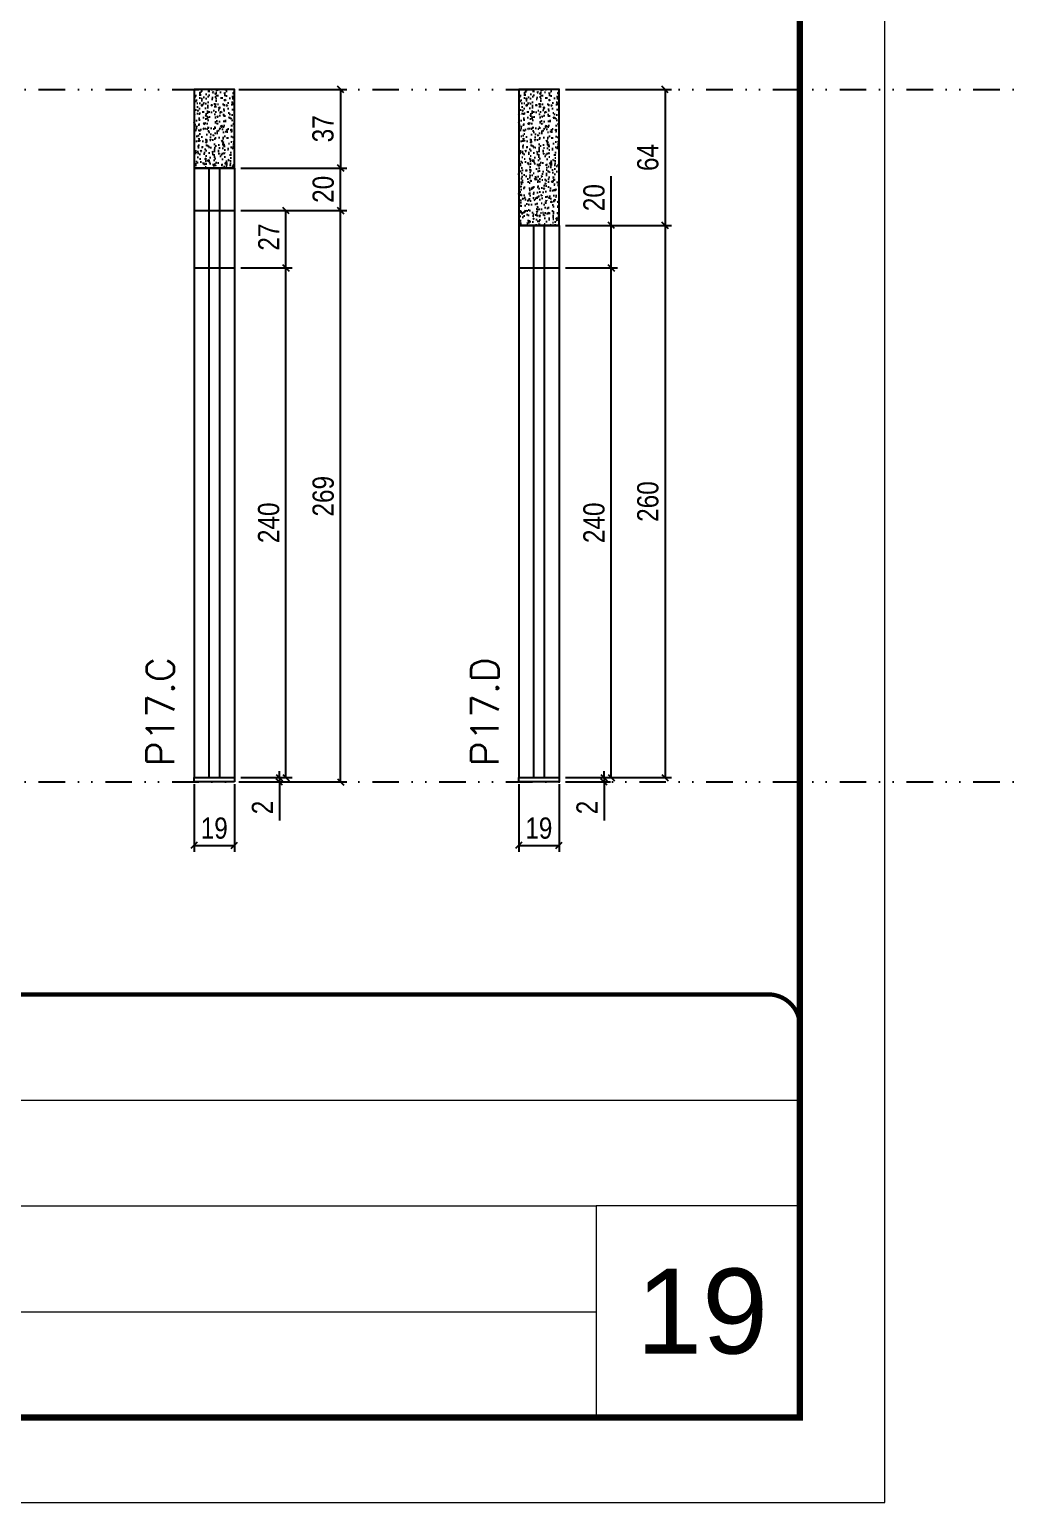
# Model space of a CAD drawing. Header units: millimetres. Extents: x 13777 to 27878, y -21631 to 6985.
# Drawn here: x 18679 to 19142, y 1340 to 2034 of the extents above; entities that cross this region are included whole.
import ezdxf

# ---------------------------------------------------------------- set-up
doc = ezdxf.new("R2010")
doc.units = ezdxf.units.MM
for name, pattern in [('CONTINUO', [0]), ('DASHED', [0.75, 0.5, -0.25]), ('DIVIDE2', [0.625, 0.25, -0.125, 0, -0.125, 0, -0.125])]:
    doc.linetypes.add(name, pattern=pattern)
for name, color, linetype, lineweight in [('CARIMBO', 255, 'Continuous', 9), ('Folhas', 255, 'Continuous', 9), ('SARRAFO DE PRESSAO', 251, 'DASHED', 9), ('Texto Seção', 7, 'Continuous', 15)]:
    doc.layers.add(name, color=color, linetype=linetype, lineweight=lineweight)
for name, color, linetype in [('COTA', 241, 'Continuous'), ('Nível', 160, 'Continuous'), ('Painéis', 200, 'Continuous'), ('SARR_2.2x7', 40, 'Continuous')]:
    doc.layers.add(name, color=color, linetype=linetype)
doc.styles.add('ARIAL', font='arial.ttf')
doc.styles.add('COTA TECNICA', font='techl___.ttf', dxfattribs={"height": 10})
doc.styles.add('COTA TECNICA-50', font='techl___.ttf', dxfattribs={"height": 10})
doc.styles.add('REGUA-120', font='ROMANS.shx', dxfattribs={"height": 15})
doc.dimstyles.new('COTA PAINEL-50', dxfattribs={"dimtxt": 10, "dimasz": 3, "dimexe": 3, "dimexo": 3, "dimgap": 3, "dimtad": 1, "dimdec": 1, "dimzin": 12, "dimdsep": 46, "dimtxsty": 'COTA TECNICA-50', "dimblk1": 'OBLIQUE', "dimblk2": 'OBLIQUE', "dimsah": 1, "dimcen": 0.9, "dimclrd": 4, "dimclre": 4, "dimclrt": 240, "dimadec": 1, "dimazin": 3, "dimtfac": 1, "dimtdec": 1, "dimtmove": 0, "dimatfit": 3, "dimfxl": 1, "dimtolj": 1, "dimtzin": 12, "dimarcsym": 0})
doc.dimstyles.new('PAINEL', dxfattribs={"dimtxt": 10, "dimasz": 3, "dimexe": 3, "dimexo": 3, "dimgap": 3, "dimtad": 1, "dimdec": 1, "dimzin": 12, "dimdsep": 46, "dimtxsty": 'COTA TECNICA', "dimblk1": 'OBLIQUE', "dimblk2": 'OBLIQUE', "dimsah": 1, "dimcen": 0.9, "dimclrd": 4, "dimclre": 4, "dimclrt": 240, "dimadec": 1, "dimazin": 3, "dimtfac": 1, "dimtdec": 1, "dimtmove": 0, "dimatfit": 3, "dimfxl": 1, "dimtolj": 1, "dimtzin": 12, "dimarcsym": 0})

# ---------------------------------------------------------------- blocks, each defined once
blk = doc.blocks.new('9999999999')
at = {"color": 30, "linetype": 'CONTINUO'}
for p, q in [((98564.56, 34379.64), (99583.98, 34379.64)), ((98564.56, 34329.83), (99487.98, 34329.83)), ((99583.98, 34329.83), (99487.98, 34329.83)), ((99487.98, 34329.83), (99487.98, 34230.21)), ((98564.56, 34280.02), (99487.98, 34280.02))]:
    blk.add_line(p, q, dxfattribs=at)
at = {"color": 30, "linetype": 'CONTINUO', "const_width": 2}
blk.add_lwpolyline([(99583.98, 34230.21), (99583.98, 34414.45, 0.414214), (99568.98, 34429.45), (98228.98, 34429.45, 0.414214), (98213.98, 34414.45), (98213.98, 34245.21, 0.414214), (98228.98, 34230.21), (99583.98, 34230.21)], format="xyb", dxfattribs=at)
at = {"layer": 'Folhas'}
blk.add_lwpolyline([(98138.98, 34190.21), (99623.98, 34190.21), (99623.98, 35240.21), (98138.98, 35240.21)], close=True, dxfattribs=at)
at = {"layer": 'Folhas', "color": 30, "const_width": 3}
blk.add_lwpolyline([(98213.98, 34230.21), (99583.98, 34230.21), (99583.98, 35200.21), (98213.98, 35200.21)], close=True, dxfattribs=at)
blk = doc.blocks.new('_Oblique')
at = {"color": 0, "linetype": 'ByBlock', "lineweight": -2}
blk.add_line((-0.5, -0.5), (0.5, 0.5), dxfattribs=at)
blk = doc.blocks.new('*D496')
at = {"layer": 'COTA', "color": 4, "lineweight": -2, "transparency": 16777216}
for p, q in [((18756.55, 1678.71), (18756.55, 1646.82)), ((18775.55, 1678.71), (18775.55, 1646.82)), ((18756.55, 1649.82), (18775.55, 1649.82))]:
    blk.add_line(p, q, dxfattribs=at)
at = {"layer": 'Defpoints', "color": 0, "transparency": 16777216}
for p in [(18756.55, 1681.71), (18775.55, 1681.71), (18775.55, 1649.82)]:
    blk.add_point(p, dxfattribs=at)
at = {"layer": 'COTA', "color": 4, "lineweight": -2, "transparency": 16777216, "xscale": 3, "yscale": 3, "zscale": 3, "rotation": 180}
blk.add_blockref('_Oblique', (18756.55, 1649.82), dxfattribs=at)
at = {"layer": 'COTA', "color": 4, "lineweight": -2, "transparency": 16777216, "xscale": 3, "yscale": 3, "zscale": 3}
blk.add_blockref('_Oblique', (18775.55, 1649.82), dxfattribs=at)
at = {"layer": 'COTA', "color": 240, "transparency": 16777216, "insert": (18766.05, 1657.9), "char_height": 10, "attachment_point": 5, "style": 'COTA TECNICA'}
blk.add_mtext('\\A1;19', dxfattribs=at)
blk = doc.blocks.new('*D497')
at = {"layer": 'COTA', "color": 4, "lineweight": -2, "transparency": 16777216}
for p, q in [((18778.55, 1681.71), (18799.74, 1681.71)), ((18778.55, 1679.71), (18799.74, 1679.71)), ((18796.74, 1681.71), (18796.74, 1684.71)), ((18796.74, 1681.71), (18796.74, 1679.71)), ((18796.74, 1679.71), (18796.74, 1661.6))]:
    blk.add_line(p, q, dxfattribs=at)
at = {"layer": 'Defpoints', "color": 0, "transparency": 16777216}
for p in [(18775.55, 1681.71), (18775.55, 1679.71), (18796.74, 1681.71)]:
    blk.add_point(p, dxfattribs=at)
at = {"layer": 'COTA', "color": 4, "lineweight": -2, "transparency": 16777216, "xscale": 3, "yscale": 3, "zscale": 3}
for p, rotation in [((18796.74, 1681.71), 270), ((18796.74, 1679.71), 90)]:
    blk.add_blockref('_Oblique', p, dxfattribs=dict(at, rotation=rotation))
at = {"layer": 'COTA', "color": 240, "transparency": 16777216, "insert": (18788.74, 1667.65), "char_height": 10, "attachment_point": 5, "rotation": 90, "style": 'COTA TECNICA-50'}
blk.add_mtext('\\A1;2', dxfattribs=at)
blk = doc.blocks.new('*D502')
at = {"layer": 'COTA', "color": 4, "linetype": 'ByBlock', "lineweight": -2, "transparency": 16777216}
for p, q in [((18778.55, 2005.71), (18828.54, 2005.71)), ((18825.54, 2005.71), (18825.54, 1968.69)), ((18778.55, 1968.69), (18828.54, 1968.69))]:
    blk.add_line(p, q, dxfattribs=at)
at = {"layer": 'Defpoints', "color": 0, "linetype": 'ByBlock', "transparency": 16777216}
for p in [(18775.55, 2005.71), (18775.55, 1968.69), (18825.54, 1968.69)]:
    blk.add_point(p, dxfattribs=at)
at = {"layer": 'COTA', "color": 4, "linetype": 'ByBlock', "lineweight": -2, "transparency": 16777216, "xscale": 3, "yscale": 3, "zscale": 3}
for p, rotation in [((18825.54, 2005.71), 90), ((18825.54, 1968.69), 270)]:
    blk.add_blockref('_Oblique', p, dxfattribs=dict(at, rotation=rotation))
at = {"layer": 'COTA', "color": 240, "linetype": 'ByBlock', "transparency": 16777216, "insert": (18817.32, 1987.2), "char_height": 10, "attachment_point": 5, "rotation": 90, "style": 'COTA TECNICA'}
blk.add_mtext('\\A1;37', dxfattribs=at)
blk = doc.blocks.new('*D498')
at = {"layer": 'COTA', "color": 4, "lineweight": -2, "transparency": 16777216}
for p, q in [((18778.55, 1948.71), (18828.54, 1948.71)), ((18825.54, 1679.71), (18825.54, 1948.71)), ((18778.55, 1679.71), (18828.54, 1679.71))]:
    blk.add_line(p, q, dxfattribs=at)
at = {"layer": 'Defpoints', "color": 0, "transparency": 16777216}
for p in [(18775.55, 1948.71), (18825.54, 1948.71), (18775.55, 1679.71)]:
    blk.add_point(p, dxfattribs=at)
at = {"layer": 'COTA', "color": 4, "lineweight": -2, "transparency": 16777216, "xscale": 3, "yscale": 3, "zscale": 3}
for p, rotation in [((18825.54, 1948.71), 90), ((18825.54, 1679.71), 270)]:
    blk.add_blockref('_Oblique', p, dxfattribs=dict(at, rotation=rotation))
at = {"layer": 'COTA', "color": 240, "transparency": 16777216, "insert": (18817.41, 1814.21), "char_height": 10, "attachment_point": 5, "rotation": 90, "style": 'COTA TECNICA-50'}
blk.add_mtext('\\A1;269', dxfattribs=at)
blk = doc.blocks.new('*D503')
at = {"layer": 'COTA', "color": 4, "lineweight": -2, "transparency": 16777216}
for p, q in [((18778.55, 1921.71), (18802.81, 1921.71)), ((18799.81, 1681.71), (18799.81, 1921.71)), ((18778.55, 1681.71), (18802.81, 1681.71))]:
    blk.add_line(p, q, dxfattribs=at)
at = {"layer": 'Defpoints', "color": 0, "transparency": 16777216}
for p in [(18775.55, 1921.71), (18799.81, 1921.71), (18775.55, 1681.71)]:
    blk.add_point(p, dxfattribs=at)
at = {"layer": 'COTA', "color": 4, "lineweight": -2, "transparency": 16777216, "xscale": 3, "yscale": 3, "zscale": 3}
for p, rotation in [((18799.81, 1921.71), 90), ((18799.81, 1681.71), 270)]:
    blk.add_blockref('_Oblique', p, dxfattribs=dict(at, rotation=rotation))
at = {"layer": 'COTA', "color": 240, "transparency": 16777216, "insert": (18791.71, 1801.71), "char_height": 10, "attachment_point": 5, "rotation": 90, "style": 'COTA TECNICA'}
blk.add_mtext('\\A1;240', dxfattribs=at)
blk = doc.blocks.new('*D504')
at = {"layer": 'COTA', "color": 4, "lineweight": -2, "transparency": 16777216}
for p, q in [((18778.55, 1948.71), (18802.81, 1948.71)), ((18799.81, 1921.71), (18799.81, 1948.71)), ((18778.55, 1921.71), (18802.81, 1921.71))]:
    blk.add_line(p, q, dxfattribs=at)
at = {"layer": 'Defpoints', "color": 0, "transparency": 16777216}
for p in [(18775.55, 1948.71), (18799.81, 1948.71), (18775.55, 1921.71)]:
    blk.add_point(p, dxfattribs=at)
at = {"layer": 'COTA', "color": 4, "lineweight": -2, "transparency": 16777216, "xscale": 3, "yscale": 3, "zscale": 3}
for p, rotation in [((18799.81, 1948.71), 90), ((18799.81, 1921.71), 270)]:
    blk.add_blockref('_Oblique', p, dxfattribs=dict(at, rotation=rotation))
at = {"layer": 'COTA', "color": 240, "transparency": 16777216, "insert": (18791.74, 1936.21), "char_height": 10, "attachment_point": 5, "rotation": 90, "style": 'COTA TECNICA'}
blk.add_mtext('\\A1;27', dxfattribs=at)
blk = doc.blocks.new('*D505')
at = {"layer": 'COTA', "color": 4, "lineweight": -2, "transparency": 16777216}
for p, q in [((18778.55, 1968.69), (18828.54, 1968.69)), ((18825.54, 1948.71), (18825.54, 1968.69)), ((18778.55, 1948.71), (18828.54, 1948.71))]:
    blk.add_line(p, q, dxfattribs=at)
at = {"layer": 'Defpoints', "color": 0, "transparency": 16777216}
for p in [(18775.55, 1968.69), (18825.54, 1968.69), (18775.55, 1948.71)]:
    blk.add_point(p, dxfattribs=at)
at = {"layer": 'COTA', "color": 4, "lineweight": -2, "transparency": 16777216, "xscale": 3, "yscale": 3, "zscale": 3}
for p, rotation in [((18825.54, 1968.69), 90), ((18825.54, 1948.71), 270)]:
    blk.add_blockref('_Oblique', p, dxfattribs=dict(at, rotation=rotation))
at = {"layer": 'COTA', "color": 240, "transparency": 16777216, "insert": (18817.43, 1958.7), "char_height": 10, "attachment_point": 5, "rotation": 90, "style": 'COTA TECNICA'}
blk.add_mtext('\\A1;20', dxfattribs=at)
blk = doc.blocks.new('*D493')
at = {"layer": 'COTA', "color": 4, "lineweight": -2, "transparency": 16777216}
for p, q in [((18909.46, 1678.71), (18909.46, 1646.82)), ((18928.46, 1678.71), (18928.46, 1646.82)), ((18909.46, 1649.82), (18928.46, 1649.82))]:
    blk.add_line(p, q, dxfattribs=at)
at = {"layer": 'Defpoints', "color": 0, "transparency": 16777216}
for p in [(18909.46, 1681.71), (18928.46, 1681.71), (18928.46, 1649.82)]:
    blk.add_point(p, dxfattribs=at)
at = {"layer": 'COTA', "color": 4, "lineweight": -2, "transparency": 16777216, "xscale": 3, "yscale": 3, "zscale": 3, "rotation": 180}
blk.add_blockref('_Oblique', (18909.46, 1649.82), dxfattribs=at)
at = {"layer": 'COTA', "color": 4, "lineweight": -2, "transparency": 16777216, "xscale": 3, "yscale": 3, "zscale": 3}
blk.add_blockref('_Oblique', (18928.46, 1649.82), dxfattribs=at)
at = {"layer": 'COTA', "color": 240, "transparency": 16777216, "insert": (18918.96, 1657.9), "char_height": 10, "attachment_point": 5, "style": 'COTA TECNICA'}
blk.add_mtext('\\A1;19', dxfattribs=at)
blk = doc.blocks.new('*D494')
at = {"layer": 'COTA', "color": 4, "lineweight": -2, "transparency": 16777216}
for p, q in [((18931.46, 1681.71), (18952.66, 1681.71)), ((18931.46, 1679.71), (18952.66, 1679.71)), ((18949.66, 1681.71), (18949.66, 1684.71)), ((18949.66, 1681.71), (18949.66, 1679.71)), ((18949.66, 1679.71), (18949.66, 1661.6))]:
    blk.add_line(p, q, dxfattribs=at)
at = {"layer": 'Defpoints', "color": 0, "transparency": 16777216}
for p in [(18928.46, 1681.71), (18928.46, 1679.71), (18949.66, 1681.71)]:
    blk.add_point(p, dxfattribs=at)
at = {"layer": 'COTA', "color": 4, "lineweight": -2, "transparency": 16777216, "xscale": 3, "yscale": 3, "zscale": 3}
for p, rotation in [((18949.66, 1681.71), 270), ((18949.66, 1679.71), 90)]:
    blk.add_blockref('_Oblique', p, dxfattribs=dict(at, rotation=rotation))
at = {"layer": 'COTA', "color": 240, "transparency": 16777216, "insert": (18941.66, 1667.65), "char_height": 10, "attachment_point": 5, "rotation": 90, "style": 'COTA TECNICA-50'}
blk.add_mtext('\\A1;2', dxfattribs=at)
blk = doc.blocks.new('*D500')
at = {"layer": 'COTA', "color": 4, "linetype": 'ByBlock', "lineweight": -2, "transparency": 16777216}
for p, q in [((18931.46, 2005.71), (18981.45, 2005.71)), ((18978.45, 2005.71), (18978.45, 1941.69)), ((18931.46, 1941.69), (18981.45, 1941.69))]:
    blk.add_line(p, q, dxfattribs=at)
at = {"layer": 'Defpoints', "color": 0, "linetype": 'ByBlock', "transparency": 16777216}
for p in [(18928.46, 2005.71), (18928.46, 1941.69), (18978.45, 1941.69)]:
    blk.add_point(p, dxfattribs=at)
at = {"layer": 'COTA', "color": 4, "linetype": 'ByBlock', "lineweight": -2, "transparency": 16777216, "xscale": 3, "yscale": 3, "zscale": 3}
for p, rotation in [((18978.45, 2005.71), 90), ((18978.45, 1941.69), 270)]:
    blk.add_blockref('_Oblique', p, dxfattribs=dict(at, rotation=rotation))
at = {"layer": 'COTA', "color": 240, "linetype": 'ByBlock', "transparency": 16777216, "insert": (18970.35, 1973.7), "char_height": 10, "attachment_point": 5, "rotation": 90, "style": 'COTA TECNICA'}
blk.add_mtext('\\A1;64', dxfattribs=at)
blk = doc.blocks.new('*D495')
at = {"layer": 'COTA', "color": 4, "lineweight": -2, "transparency": 16777216}
for p, q in [((18931.46, 1921.71), (18956.08, 1921.71)), ((18953.08, 1681.71), (18953.08, 1921.71)), ((18931.46, 1681.71), (18956.08, 1681.71))]:
    blk.add_line(p, q, dxfattribs=at)
at = {"layer": 'Defpoints', "color": 0, "transparency": 16777216}
for p in [(18928.46, 1921.71), (18953.08, 1921.71), (18928.46, 1681.71)]:
    blk.add_point(p, dxfattribs=at)
at = {"layer": 'COTA', "color": 4, "lineweight": -2, "transparency": 16777216, "xscale": 3, "yscale": 3, "zscale": 3}
for p, rotation in [((18953.08, 1921.71), 90), ((18953.08, 1681.71), 270)]:
    blk.add_blockref('_Oblique', p, dxfattribs=dict(at, rotation=rotation))
at = {"layer": 'COTA', "color": 240, "transparency": 16777216, "insert": (18944.98, 1801.71), "char_height": 10, "attachment_point": 5, "rotation": 90, "style": 'COTA TECNICA-50'}
blk.add_mtext('\\A1;240', dxfattribs=at)
blk = doc.blocks.new('*D501')
at = {"layer": 'COTA', "color": 4, "lineweight": -2, "transparency": 16777216}
for p, q in [((18953.08, 1941.69), (18953.08, 1964.9)), ((18931.46, 1941.69), (18956.08, 1941.69)), ((18953.08, 1921.71), (18953.08, 1941.69)), ((18931.46, 1921.71), (18956.08, 1921.71))]:
    blk.add_line(p, q, dxfattribs=at)
at = {"layer": 'Defpoints', "color": 0, "transparency": 16777216}
for p in [(18928.46, 1941.69), (18953.08, 1941.69), (18928.46, 1921.71)]:
    blk.add_point(p, dxfattribs=at)
at = {"layer": 'COTA', "color": 4, "lineweight": -2, "transparency": 16777216, "xscale": 3, "yscale": 3, "zscale": 3}
for p, rotation in [((18953.08, 1941.69), 90), ((18953.08, 1921.71), 270)]:
    blk.add_blockref('_Oblique', p, dxfattribs=dict(at, rotation=rotation))
at = {"layer": 'COTA', "color": 240, "transparency": 16777216, "insert": (18944.98, 1954.79), "char_height": 10, "attachment_point": 5, "rotation": 90, "style": 'COTA TECNICA'}
blk.add_mtext('\\A1;20', dxfattribs=at)
blk = doc.blocks.new('*D499')
at = {"layer": 'COTA', "color": 4, "lineweight": -2, "transparency": 16777216}
for p, q in [((18931.46, 1941.69), (18981.45, 1941.69)), ((18978.45, 1941.69), (18978.45, 1681.71)), ((18931.46, 1681.71), (18981.45, 1681.71))]:
    blk.add_line(p, q, dxfattribs=at)
at = {"layer": 'Defpoints', "color": 0, "transparency": 16777216}
for p in [(18928.46, 1941.69), (18928.46, 1681.71), (18978.45, 1681.71)]:
    blk.add_point(p, dxfattribs=at)
at = {"layer": 'COTA', "color": 4, "lineweight": -2, "transparency": 16777216, "xscale": 3, "yscale": 3, "zscale": 3}
for p, rotation in [((18978.45, 1941.69), 90), ((18978.45, 1681.71), 270)]:
    blk.add_blockref('_Oblique', p, dxfattribs=dict(at, rotation=rotation))
at = {"layer": 'COTA', "color": 240, "transparency": 16777216, "insert": (18970.35, 1811.7), "char_height": 10, "attachment_point": 5, "rotation": 90, "style": 'COTA TECNICA'}
blk.add_mtext('\\A1;260', dxfattribs=at)

msp = doc.modelspace()

# ---------------------------------------------------------------- hatches: boundary and pattern name
at = {"layer": 'COTA'}
h = msp.add_hatch(dxfattribs=at)
h.set_pattern_fill('AR-CONC', color=256, scale=0.03)
h.set_pattern_definition([(50, (3073.6836, -2307.15), (5.4655401, -0.4781726), [0.5715, -6.2865]), (355, (3073.6836, -2307.15), (-1.0573026, 5.7317054), [0.4572, -5.0292175]), (100.451445, (3074.139, -2307.19), (4.4082374, 5.2535326), [0.4857003, -5.3427073]), (46.1842, (3073.6836, -2305.626), (8.1323712, -1.2612698), [0.85725, -9.42975]), (96.63556, (3074.361, -2305.731), (7.122124, 7.4227837), [0.7285507, -8.0140682]), (351.18415, (3073.684, -2305.626), (7.122124, 7.4227837), [0.685799, -7.543792]), (21, (3074.4456, -2306.007), (4.5484317, -3.067956), [0.5715, -6.2865]), (326, (3074.4456, -2306.007), (1.8540609, 5.525639), [0.4572, -5.0292]), (71.451445, (3074.8246, -2306.263), (6.4024926, 2.457683), [0.4857003, -5.3426981]), (37.5, (3073.6836, -2307.1502), (0.0926581, 2.53665117), [0, -4.96824, 0, -5.1054, 0, -5.04825]), (7.5, (3073.6836, -2307.1502), (2.00458988, 3.00541724), [0, -2.91084, 0, -4.85394, 0, -1.92405]), (327.5, (3071.9843, -2307.1502), (4.06771786, -0.17186232), [0, -1.905, 0, -5.9436, 0, -7.8867]), (317.5, (3071.2223, -2307.1502), (4.44387544, 0.7627947), [0, -2.4765, 0, -3.94716, 0, -5.6007])])
h.paths.add_polyline_path([(18775.55, 2005.71), (18756.55, 2005.71), (18756.55, 1968.69), (18775.55, 1968.69)])
h = msp.add_hatch(dxfattribs=at)
h.set_pattern_fill('AR-CONC', color=256, scale=0.03)
h.set_pattern_definition([(50, (3226.5996, -2307.15), (5.4655401, -0.4781726), [0.5715, -6.2865]), (355, (3226.5996, -2307.15), (-1.0573026, 5.7317054), [0.4572, -5.0292175]), (100.451445, (3227.055, -2307.19), (4.4082374, 5.2535326), [0.4857003, -5.3427073]), (46.1842, (3226.5996, -2305.626), (8.1323712, -1.2612698), [0.85725, -9.42975]), (96.63556, (3227.277, -2305.731), (7.122124, 7.4227837), [0.7285507, -8.0140682]), (351.18415, (3226.6, -2305.626), (7.122124, 7.4227837), [0.685799, -7.543792]), (21, (3227.3616, -2306.007), (4.5484317, -3.067956), [0.5715, -6.2865]), (326, (3227.3616, -2306.007), (1.8540609, 5.525639), [0.4572, -5.0292]), (71.451445, (3227.7407, -2306.263), (6.4024926, 2.457683), [0.4857003, -5.3426981]), (37.5, (3226.5996, -2307.1502), (0.0926581, 2.53665117), [0, -4.96824, 0, -5.1054, 0, -5.04825]), (7.5, (3226.5996, -2307.1502), (2.00458988, 3.00541724), [0, -2.91084, 0, -4.85394, 0, -1.92405]), (327.5, (3224.9004, -2307.1502), (4.06771786, -0.17186232), [0, -1.905, 0, -5.9436, 0, -7.8867]), (317.5, (3224.1384, -2307.1502), (4.44387544, 0.7627947), [0, -2.4765, 0, -3.94716, 0, -5.6007])])
h.paths.add_polyline_path([(18928.46, 2005.71), (18909.46, 2005.71), (18909.46, 1941.69), (18928.46, 1941.69)])

# ---------------------------------------------------------------- linework, layer by layer
at = {"layer": 'COTA', "linetype": 'ByBlock'}
for points in [[(18756.55, 1968.69), (18775.55, 1968.69), (18775.55, 2005.71), (18756.55, 2005.71)], [(18909.46, 1941.69), (18928.46, 1941.69), (18928.46, 2005.71), (18909.46, 2005.71)]]:
    msp.add_lwpolyline(points, close=True, dxfattribs=at)
at = {"layer": 'Nível', "color": 4, "linetype": 'DIVIDE2', "ltscale": 50}
for p, q in [((13777.11, 2005.71), (21531.15, 2005.71)), ((13777.11, 1679.71), (21531.15, 1679.71))]:
    msp.add_line(p, q, dxfattribs=at)
at = {"layer": 'Painéis'}
for p, q in [((18756.55, 1968.69), (18756.55, 1681.71)), ((18756.55, 1968.69), (18775.55, 1968.69)), ((18775.55, 1968.69), (18756.55, 1968.69)), ((18775.55, 1968.69), (18775.55, 1681.71)), ((18756.55, 1948.71), (18775.55, 1948.71)), ((18909.46, 1941.69), (18909.46, 1681.71)), ((18909.46, 1941.69), (18928.46, 1941.69)), ((18928.46, 1941.69), (18909.46, 1941.69)), ((18928.46, 1941.69), (18928.46, 1681.71)), ((18756.55, 1921.71), (18775.55, 1921.71)), ((18909.46, 1921.71), (18928.46, 1921.71)), ((18756.55, 1681.71), (18775.55, 1681.71)), ((18756.55, 1681.71), (18775.55, 1681.71)), ((18756.55, 1679.71), (18756.55, 1681.71)), ((18775.55, 1679.71), (18756.55, 1679.71)), ((18775.55, 1681.71), (18775.55, 1679.71)), ((18909.46, 1681.71), (18928.46, 1681.71)), ((18909.46, 1681.71), (18928.46, 1681.71)), ((18909.46, 1679.71), (18909.46, 1681.71)), ((18928.46, 1679.71), (18909.46, 1679.71)), ((18928.46, 1681.71), (18928.46, 1679.71))]:
    msp.add_line(p, q, dxfattribs=at)
at = {"layer": 'SARR_2.2x7'}
for p, q in [((18763.55, 1968.69), (18763.55, 1948.71)), ((18768.55, 1968.69), (18768.55, 1948.71)), ((18763.55, 1948.71), (18763.55, 1681.71)), ((18768.55, 1948.71), (18768.55, 1681.71)), ((18916.46, 1941.69), (18916.46, 1681.71)), ((18921.46, 1941.69), (18921.46, 1681.71))]:
    msp.add_line(p, q, dxfattribs=at)

# ---------------------------------------------------------------- block references
at = {"layer": 'SARRAFO DE PRESSAO', "color": 6, "linetype": 'ByBlock'}
msp.add_blockref('9999999999', (-80542.01, -32849.78), dxfattribs=at)

# ---------------------------------------------------------------- texts
at = {"layer": 'CARIMBO', "style": 'ARIAL'}
msp.add_text('19', height=40, dxfattribs=at).set_placement((18964.83, 1410.57))
at = {"layer": 'Texto Seção', "char_height": 13, "width": 370.6998, "attachment_point": 7, "rotation": 90, "style": 'REGUA-120'}
for s, insert in [('P17.C', (18747.1, 1687.12)), ('P17.D', (18900.01, 1687.12))]:
    msp.add_mtext(s, dxfattribs=dict(at, insert=insert))

# ---------------------------------------------------------------- dimensions: what is measured, and where the dimension line sits
at = {"layer": 'COTA', "linetype": 'ByBlock'}
for base, p1, p2, picture, middle in [((18825.54, 1968.69), (18775.55, 2005.71), (18775.55, 1968.69), '*D502', (18817.32, 1987.2)), ((18978.45, 1941.69), (18928.46, 2005.71), (18928.46, 1941.69), '*D500', (18970.35, 1973.7))]:
    dim = msp.add_linear_dim(base=base, p1=p1, p2=p2, angle=90, dimstyle='PAINEL', dxfattribs=at)
    dim.commit()
    dim.dimension.update_dxf_attribs({"geometry": picture, "text_midpoint": middle})
at = {"layer": 'COTA'}
for base, p1, p2, dimstyle, picture, middle in [((18825.54, 1968.69), (18775.55, 1948.71), (18775.55, 1968.69), 'PAINEL', '*D505', (18825.54, 1958.7)), ((18799.81, 1948.71), (18775.55, 1921.71), (18775.55, 1948.71), 'PAINEL', '*D504', (18799.81, 1936.21)), ((18796.74, 1681.71), (18775.55, 1679.71), (18775.55, 1681.71), 'COTA PAINEL-50', '*D497', (18796.74, 1667.65)), ((18949.66, 1681.71), (18928.46, 1679.71), (18928.46, 1681.71), 'COTA PAINEL-50', '*D494', (18949.66, 1667.65))]:
    dim = msp.add_linear_dim(base=base, p1=p1, p2=p2, angle=90, dimstyle=dimstyle, dxfattribs=at)
    dim.commit()
    dim.dimension.update_dxf_attribs({"geometry": picture, "text_midpoint": middle, "dimtype": 160})
for base, p1, p2, dimstyle, picture, middle in [((18953.08, 1941.69), (18928.46, 1921.71), (18928.46, 1941.69), 'PAINEL', '*D501', (18944.98, 1954.79)), ((18825.54, 1948.71), (18775.55, 1679.71), (18775.55, 1948.71), 'COTA PAINEL-50', '*D498', (18817.41, 1814.21)), ((18978.45, 1681.71), (18928.46, 1941.69), (18928.46, 1681.71), 'PAINEL', '*D499', (18970.35, 1811.7)), ((18799.81, 1921.71), (18775.55, 1681.71), (18775.55, 1921.71), 'PAINEL', '*D503', (18791.71, 1801.71)), ((18953.08, 1921.71), (18928.46, 1681.71), (18928.46, 1921.71), 'COTA PAINEL-50', '*D495', (18944.98, 1801.71))]:
    dim = msp.add_linear_dim(base=base, p1=p1, p2=p2, angle=90, dimstyle=dimstyle, dxfattribs=at)
    dim.commit()
    dim.dimension.update_dxf_attribs({"geometry": picture, "text_midpoint": middle})
for base, p1, p2, picture, middle in [((18775.55, 1649.82), (18756.55, 1681.71), (18775.55, 1681.71), '*D496', (18766.05, 1657.9)), ((18928.46, 1649.82), (18909.46, 1681.71), (18928.46, 1681.71), '*D493', (18918.96, 1657.9))]:
    dim = msp.add_linear_dim(base=base, p1=p1, p2=p2, dimstyle='PAINEL', override={"dimarcsym": 2}, dxfattribs=at)
    dim.commit()
    dim.dimension.update_dxf_attribs({"geometry": picture, "text_midpoint": middle})

doc.saveas('drawing.dxf')
